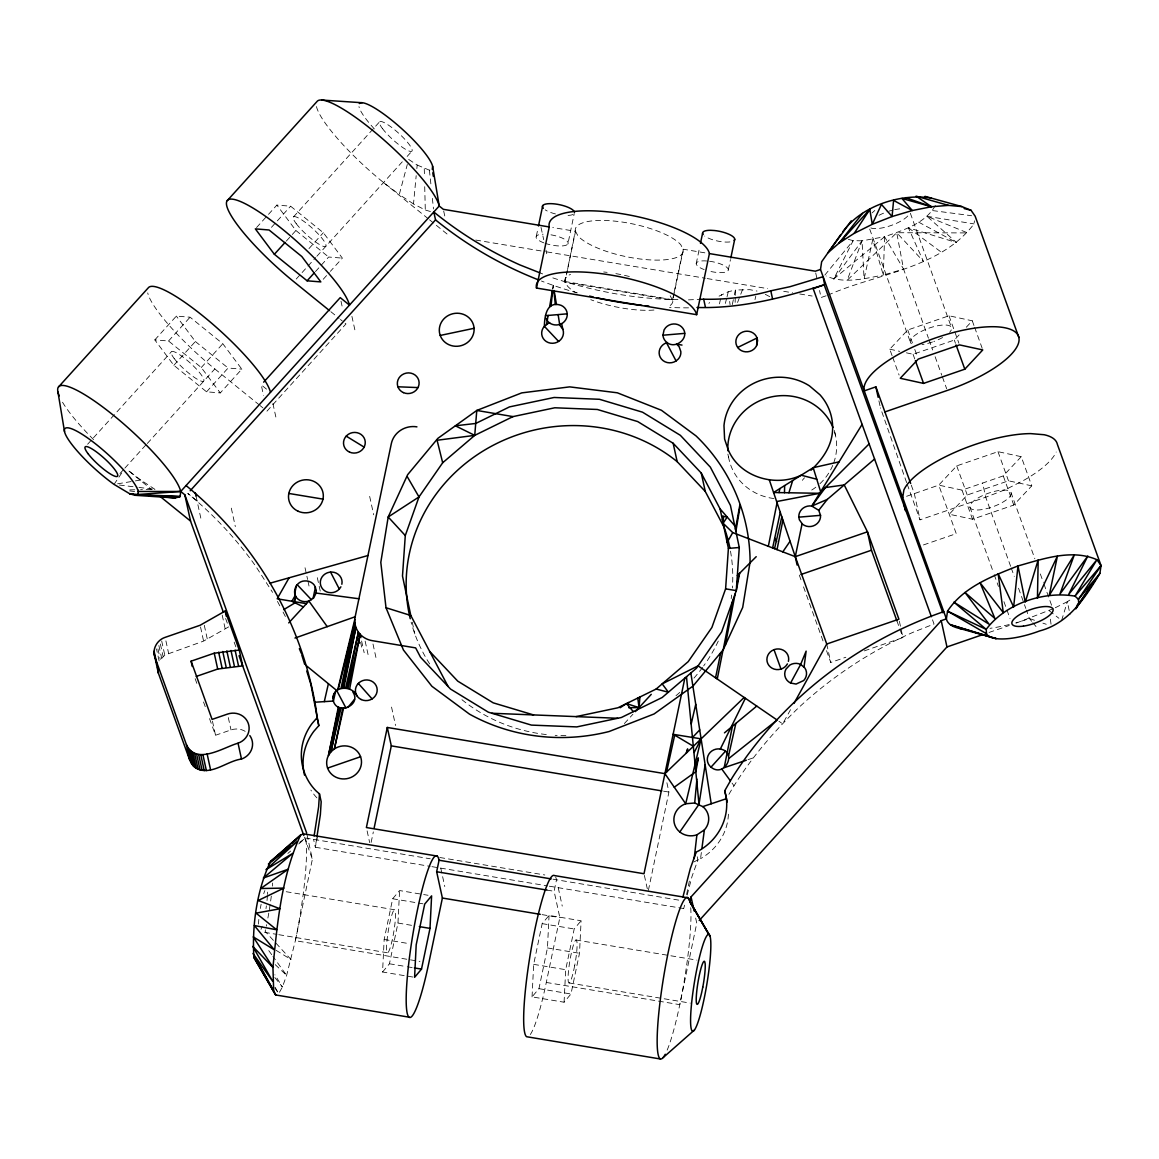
<?xml version="1.0" encoding="UTF-8"?>
<svg xmlns="http://www.w3.org/2000/svg" width="1159" height="1159" viewBox="0 0 1159 1159"><rect width="100%" height="100%" fill="white"/><g stroke="black" fill="none" stroke-linecap="round" stroke-linejoin="round"><path stroke-width="0.75" stroke-dasharray="5 3.75" d="M735.154 302.354L735.255 297.066M735.299 295.299L735.4 290.011L749.902 289.678L756.986 291.068M935.371 205.418C925.36 223.629 903.006 230.206 884.592 236.74L883.317 275.06C864.788 278.493 844.158 284.216 826.121 275.972M412.807 977.037L382.557 972.01L384.165 939.485L392.669 898.761L399.58 890.547L428.048 895.284M382.557 972.01L389.453 963.781L397.972 923.057L399.58 890.547M532.053 996.885L533.662 964.36L542.166 923.636L549.062 915.422L581.094 920.753L579.5 953.263L570.981 994.002L564.085 1002.216L532.053 996.885L538.949 988.67L547.454 947.932L549.062 915.422M564.085 1002.216L565.693 969.692L574.198 928.967L581.094 920.753M430.438 211.517L425.295 210.04L413.502 203.926L416.182 175.646M416.849 168.577L417.197 165.042L408.649 159.42M552.901 288.794L553.278 285.36L553.857 288.837M693.777 861.963L700.529 858.689L701.441 851.851M827.816 295.197C875.856 273.625 939.963 269.047 974.009 223.904L974.458 220.818M316.639 838.681L315.306 847.258L430.163 866.367M552.713 288.678L553.278 285.36L553.654 288.837M549.337 886.2L683.694 908.555L684.418 905.049M686.592 894.531L689.837 878.754M307.019 834.697L312.379 859.239L295.357 940.702L286.621 975.356L282.405 986.99L278.682 993.683L274.799 987.787M317.711 835.755L315.306 847.258L313.582 839.362M371.126 842.434L373.328 831.901M536.342 236.161L538.109 227.671M545.092 243.318A16.371 4.955 11.8 0 0 566.563 245.027L567.881 244.027L574.256 213.488M673.727 294.212L672.495 300.123L564.897 282.231L575.342 230.96A55.125 16.704 11.8 0 1 619.486 221.673A55.125 16.704 11.8 0 1 680.753 244.723L683.317 249.576L672.828 299.761A55.125 16.704 11.8 0 1 667.005 307.28M564.897 282.231L567.215 271.134M567.577 269.395L575.53 231.322L552.756 227.526M674.089 292.474L683.129 249.214L707.656 253.299M530.3 1034.523A81.854 10.474 -80.6 0 0 546.295 982.455L559.84 917.595L554.103 891.285L556.508 879.782A81.854 10.474 -80.6 0 0 554.48 875.581M696.211 263.673L699.761 246.708M728.33 269.801L730.46 259.616M648.388 890.402L668.931 792.075L666.744 782.035M732.314 304.571L734.024 296.487M734.371 294.864L735.4 290.011L728.316 291.72L716.552 297.341M719.464 303.875L721.564 294.429M754.987 299.601L755.784 296.197M725.36 303.412L726.621 298.399M727.041 296.733L728.316 291.72L728.75 294.965M683.694 908.555L684.578 905.179M687.2 895.038L692.01 876.45L697.921 859.906L696.211 852.053M413.502 203.926L399.276 194.553L407.316 164.448M1061.644 620.413L1067.352 601.695L1071.887 598.783M848.33 239.362L853.154 240.637L862.035 240.84L864.092 278.855L872.756 239.507L883.317 275.06L903.556 269.105L884.592 236.74L862.035 240.84L847.2 280.246L896.733 232.727L967.664 232.916L926.939 216.284L956.552 242.593L908.352 227.758L923.375 261.34L896.733 232.727L903.556 269.105L928.446 338.196M737.559 302.456L740.108 295.893M740.746 294.241L742.644 289.315M884.592 236.74L833.712 279.029L853.154 240.637L824.614 275.364M790.525 709.67L782.687 723.868L778.92 721.275M728.924 794.335C747.584 762.043 771.952 733.357 798.768 707.555A399.696 377.472 -12.3 0 1 913.263 632.206L934.024 624.02L932.01 618.413M228.642 626.889L203.593 641.101L164.766 655.096L159.189 661.253L156.508 648.924M114.046 484.39L122.057 472.495M833.712 279.029L862.035 240.84M802.318 480.319L804.491 477.783M154.813 339.891L176.356 316.103L190.076 317.204L222.818 343.73L241.825 369.142L220.282 392.93L206.563 391.814L173.836 365.302L154.813 339.891L168.533 340.992L201.275 367.519L220.282 392.93M256.545 227.555L267.309 215.661M268.511 214.343L276.885 205.085L290.605 206.201L323.347 232.713L342.369 258.124L330.387 271.336M168.533 340.992L190.076 317.204M271.452 227.338L290.605 206.201M87.606 444.259L171.344 351.785M293.415 216.979L379.587 121.825M173.836 365.302L195.378 341.514L176.356 316.103M286.331 241.072L291.126 235.784M292.314 234.466L295.907 230.496L276.885 205.085M201.275 367.519L222.818 343.73M308.989 248.577L323.347 232.713M120.014 473.495L123.651 469.482M124.868 468.135L146.715 444.013M147.309 443.477L214.821 368.924A81.854 16.24 42.2 0 1 147.715 292.894M296.24 279.015L315.654 257.588M316.871 256.255L402.289 161.796M407.142 156.436L412.01 151.076M206.563 391.814L228.106 368.026L241.825 369.142M315.48 271.554L328.649 257.023L342.369 258.124M323.216 279.276L329.199 272.669M266.961 411.155L345.962 323.94L340.471 319.493M624.368 723.549L632.915 714.248M906.396 352.814L913.06 354.277L954.306 340.065L960.289 333.647M966.287 327.229L972.285 320.811L974.024 325.665M1031.756 485.824L1008.489 480.811L967.243 495.009L949.264 514.234L972.517 519.232L993.147 512.148L1013.763 505.049L1031.756 485.824L1021.238 456.689L997.986 451.677L956.74 465.875L938.747 485.128L902.687 497.646M923.433 544.947L956.247 533.647L938.747 485.128L962.013 490.127L982.644 483.042L1003.259 475.9L1021.238 456.689M708.888 303.354L709.656 302.557M892.082 355.639L889.75 349.178L907.758 329.982L949.004 315.77L972.285 320.811M872.176 212.865L874.828 210.445M287.852 853.444L290.576 851.068M298.761 843.955L305.57 838.029L430.221 858.776M299.732 842.274L305.57 838.029A81.854 10.474 -80.6 0 1 295.357 940.702L419.935 961.434M1015.979 623.18L1053.792 608.489M1055.298 607.736L1067.352 601.695L1070.032 614.545M826.121 295.777L821.079 297.515L819.543 290.503M209.533 718.623L215.531 735.255L231.003 729.924A16.371 15.458 -12.3 0 1 245.911 731.778M907.222 484.259L920.043 519.84L985.729 497.211L1005.606 489.562L1023.643 480.406A81.854 26.715 -19.8 0 0 1056.197 452.024M826.526 650.677L830.757 662.441L845.867 657.24M864.324 650.88L902.933 637.58L898.92 619.167M989.047 632.452L1009.257 625.498M748.033 759.638L753.162 757.914M417.197 165.042L429.409 170.185L432.264 169.359M117.61 483.81L133.633 481.173M135.415 480.884L140.761 480.014L154.987 489.373L140.601 489.678M688.46 299.877L699.848 299.37M129.808 489.895L138.79 489.706M677.957 299.601C634.958 299.152 592.292 291.097 551.568 277.465M706.773 260.992L704.324 260.847A16.371 4.955 11.8 0 0 696.747 265.092L698.326 266.613A16.371 4.955 11.8 0 0 704.165 269.569M119.391 485.041L137.182 487.215M138.964 487.432L154.987 489.373M129.678 490.923L136.748 491.793M932.633 210.59L971.604 215.719M926.939 216.284L974.009 223.904M475.755 240.058L545.179 251.619M546.947 251.909L705.382 278.261M707.149 278.566L767.678 288.634M783.701 291.3L792.597 292.778M799.71 293.966L812.169 296.038M663.585 791.177L668.931 792.075M439.797 857.501L544.802 874.973M552.944 879.188L680.203 900.369M431.93 866.657L547.555 885.896M546.99 890.098L554.103 891.285M542.05 914.625L559.84 917.595M392.669 898.761L422.919 903.803M542.166 923.636L574.198 928.967M286.215 891.72L394.784 909.786A21.833 2.796 -80.6 0 1 391.438 943.325A21.833 2.796 -80.6 0 1 386.976 940.717A21.833 2.796 -80.6 0 1 394.784 909.786M575.936 939.978L696.95 960.13M397.972 923.057L412.198 925.433M547.454 947.932L579.5 953.263M384.165 939.485L409.084 943.643M533.662 964.36L565.693 969.692M569.243 982.977L690.271 1003.114M264.556 932.329L277.015 934.4M278.797 934.69L387.352 952.756M546.295 982.455L679.768 1004.665L696.776 923.216L695.255 916.204M389.453 963.781L405.476 966.447M407.258 966.751L412.59 967.635M538.949 988.67L570.981 994.002M889.75 349.178L899.746 351.365M1034.494 620.268L1029.453 618.544A81.854 26.715 -19.8 0 1 1015.921 622.774M1042.883 623.136L1046.244 624.281M539.674 272.756L542.644 273.93M765.302 294.314L770.011 296.82M918.652 222.151L956.552 242.593M276.016 950.264L291.039 959.565L274.553 941.63M908.352 227.758L941.456 252.285M316.465 106.556A81.854 16.24 42.2 0 0 383.586 182.586L399.276 194.553M140.761 480.014L127.925 470.221L151.568 489.518M1049.272 610.75L1058.891 618.269M197.059 500.891L187.787 493.43A402.492 380.109 -12.3 0 1 255.632 566.085L272.582 592.379M383.586 182.586L428.149 218.689M429.554 219.819L449.055 235.625M295.907 230.496L328.649 257.023M330.866 311.713L339.094 318.377M266.512 389.134L261.224 384.86L263.528 395.378M195.378 341.514L228.106 368.026M214.821 368.924L258.732 404.491M260.109 405.607L262.847 407.823M275.161 964.592L286.621 975.356L272.973 956.45M273.379 940.355L265.136 931.372A49.113 6.288 -80.6 0 0 266.599 924.65M1031.713 621.296L1029.453 618.544L1026.41 610.112M1032.843 622.673L1037.363 628.192M274.813 977.515L282.405 986.99L274.886 974.748M732.039 783.093L733.908 785.643M268.787 950.626L271.93 954.987M275.147 987.367L278.682 993.683M672.828 299.761L565.041 281.521L567.432 285.998A55.125 16.704 11.8 0 0 576.226 292.879M672.495 300.123L670.119 295.632A55.125 16.704 11.8 0 0 668.091 293.589M575.342 230.96L577.906 235.813A55.125 16.704 11.8 0 0 639.16 258.863A55.125 16.704 11.8 0 0 683.317 249.576M277.465 601.405L279.87 605.969M283.057 612.082L285.491 616.718M974.618 327.287L982.195 348.308M949.004 315.77L954.263 330.329M954.842 331.938L958.928 343.267M997.986 451.677L1008.489 480.811M910.351 213.242L951.597 327.896M1011.141 492.923A21.833 7.128 -19.8 0 1 981.528 509.656A21.833 7.128 -19.8 0 1 978.877 497.501A21.833 7.128 -19.8 0 1 1011.141 492.923L1034.842 558.754M1040.318 573.951L1043.361 582.383M1043.969 584.078L1051.865 606.027M954.306 340.065L955.465 343.296M1003.259 475.9L1013.763 505.049M929.054 339.891L932.705 349.989M935.125 356.74L941.803 375.27M942.412 376.965L946.671 388.758M1010.634 566.302L985.729 497.211L982.644 483.042M1011.227 567.982L1014.27 576.414M1018.529 588.207L1025.816 608.432M907.758 329.982L912.437 342.919M914.77 349.395L917.102 355.856M956.74 465.875L967.243 495.009M969.895 507.12L993.611 572.966M994.205 574.647L998.464 586.468M1003.94 601.666L1006.374 608.417M1006.983 610.098L1010.011 618.544M869.714 229.12L910.337 342.079M913.06 354.277L914.813 359.131M962.013 490.127L972.517 519.232M892.676 357.262L899.094 375.052M911.278 485.157L914.321 493.633L920.043 519.84M906.613 482.564L880.434 407.823M896.878 620.775L902.933 637.58M799.29 575.081L801.101 580.123M803.52 586.845L824.107 643.955M225.614 618.486L227.439 623.528M234.147 642.144L235.972 647.229M304.426 837.189L312.379 859.239M195.147 678.681L196.943 683.68M203.535 701.977L205.94 708.642M878.913 400.84L880.058 406.085M815.719 272.959L817.254 279.985M834.379 430.438L835.842 437.131M826.744 644.027L830.757 662.441M727.881 454.125L728.605 457.472M541.021 227.41L543.701 239.696M545.99 250.214L546.758 253.72M644.375 875.407L647.302 888.808M443.694 211.068L445.23 218.08M558.232 887.678L562.245 906.092M351.916 316.364L355.205 331.416M412.256 622.18L414.806 633.886M340.992 301.137L342.513 308.149M369.663 496.385L373.676 514.799M440.768 868.134L444.781 886.548M391.539 707.091L395.552 725.505M372.995 644.027L376.284 659.08M365.143 641.115L368.432 656.182M361.608 640.999L364.158 652.72M360.608 642.245L362.434 650.605M317.32 577.689L320.232 591.076M367.113 830.887L369.663 842.607M272.916 403.578L276.204 418.645M305.034 567.751L307.599 579.457M307.961 581.137L309.047 586.15M231.307 508.149L235.32 526.563M222.209 615.139L225.266 629.236M196.03 496.153L201.072 519.304M228.309 717.595L231.003 729.924M204.303 625.309L207.36 639.391M200.536 627.005L203.593 641.101M212.459 721.159L215.531 735.255M165.911 640.884L168.591 653.227M161.695 640.999L164.766 655.096M160.391 644.042L163.071 656.371M158.87 645.505L161.565 657.834M157.957 648.91L160.261 659.471M729.648 301.47L730.083 304.716M1050.387 619.225L1051.271 626.005M429.409 170.185L431.09 186.048M432.379 198.392L433.495 208.968M424.266 168.707L424.455 175.893M424.716 186.686L425.295 210.04M93.604 439.652A81.854 16.24 42.2 0 1 62.253 401.782M690.735 907.729A81.854 10.474 -80.6 0 1 684.303 980.5A81.854 10.474 -80.6 0 1 666.802 1050.967M907.743 216.009A21.833 7.113 -19.8 0 1 887.939 226.512A21.833 7.113 -19.8 0 1 869.598 227.309M879.015 215.299A21.833 7.113 -19.8 0 1 887.591 211.648M888.939 211.199A21.833 7.113 -19.8 0 1 892.981 210.054M894.734 209.649A21.833 7.113 -19.8 0 1 902.629 208.678M911.438 343.658A21.833 7.113 -19.8 0 1 932.14 327.113A21.833 7.113 -19.8 0 1 949.598 332.343M942.6 337.501A21.833 7.113 -19.8 0 1 933.835 341.514M932.488 341.992A21.833 7.113 -19.8 0 1 921.97 344.6M267.439 892.097A21.833 2.796 -80.6 0 1 267.425 894.458M267.381 895.82A21.833 2.796 -80.6 0 1 267.019 900.514M266.382 905.845A21.833 2.796 -80.6 0 1 265.976 908.642M262.122 926.215A21.833 2.796 -80.6 0 1 261.007 929.315M258.486 924.085A21.833 2.796 -80.6 0 1 258.834 919.391M260.355 908.453A21.833 2.796 -80.6 0 1 261.123 904.281M263.73 893.69A21.833 2.796 -80.6 0 1 264.86 890.59M1009.243 624.542A81.854 26.715 -19.8 0 1 990.018 628.337M272.626 883.028A49.113 6.288 -80.6 0 1 272.379 886.099M271.307 896.081A49.113 6.288 -80.6 0 1 269.033 911.525M268.772 913.118A49.113 6.288 -80.6 0 1 267.628 919.406M374.371 128.953A49.113 9.75 42.2 0 1 358.971 106.628M316.885 797.856A56.588 53.43 -12.3 0 1 310.858 790.047M728.417 814.197A55.69 52.59 -12.3 0 1 700.529 858.689M688.547 307.845A395.712 373.705 -12.3 0 1 669.511 307.454M577.356 292.894A395.712 373.705 -12.3 0 1 541.47 281.043M834.654 432.22A54.574 51.532 -12.3 0 1 833.379 463.832M832.741 465.411A54.574 51.532 -12.3 0 1 817.196 486.099M815.835 487.186A54.574 51.532 -12.3 0 1 809.938 491.141M773.937 498.544A54.574 51.532 -12.3 0 1 728.113 454.14M730.489 551.133A163.723 154.611 -12.3 0 1 732.358 587.99M731.662 595.06A163.723 154.611 -12.3 0 1 731.184 598.58M718.29 641.072A163.723 154.611 -12.3 0 1 703.658 665.918M702.586 667.396A163.723 154.611 -12.3 0 1 693.43 678.71M679.782 692.401A163.723 154.611 -12.3 0 1 674.393 697.008M565.896 735.646A163.723 154.611 -12.3 0 1 555.161 735.328M546.295 734.56A163.723 154.611 -12.3 0 1 461.746 699.543M429.685 663.919A163.723 154.611 -12.3 0 1 411.126 622.166M564.708 281.869A55.125 16.704 11.8 0 1 570.532 274.35M603.68 271.988A55.125 16.704 11.8 0 1 607.113 272.365M615.878 273.64A55.125 16.704 11.8 0 1 629.945 276.653M653.951 310.032A55.125 16.704 11.8 0 1 590.771 299.688M543.875 242.868A16.371 4.955 11.8 0 1 543.107 234.205M550.96 234.828A16.371 4.955 11.8 0 1 567.881 244.027M709.569 261.239A16.371 4.955 11.8 0 1 728.316 270.018A16.371 4.955 11.8 0 1 708.033 270.815M729.953 241.927A16.371 4.955 11.8 0 1 704.701 236.059M572.937 214.487A16.371 4.955 11.8 0 1 567.49 215.429M555.451 213.937A16.371 4.955 11.8 0 1 545.194 209.866M574.661 965.78L573.546 971.097A21.833 2.796 -80.6 0 1 568.272 981.528A21.833 2.796 -80.6 0 1 570.88 955.364A21.833 2.796 -80.6 0 1 576.602 940.384L577.008 942.209A21.833 2.796 -80.6 0 1 574.661 965.78M174.14 358.435A21.833 4.332 42.2 0 0 202.492 381.398A21.833 4.332 42.2 0 0 186.019 359.391A21.833 4.332 42.2 0 0 174.14 358.435M382.383 128.475A21.833 4.332 42.2 0 0 410.735 151.452A21.833 4.332 42.2 0 0 394.263 129.446A21.833 4.332 42.2 0 0 382.383 128.475M296.211 223.629A21.833 4.332 42.2 0 0 324.563 246.592A21.833 4.332 42.2 0 0 308.091 224.6A21.833 4.332 42.2 0 0 296.211 223.629"/><path stroke-width="1.5" d="M249.822 735.574A16.371 15.458 -12.3 0 1 241.492 759.044C227.251 760.927 212.908 774.791 198.088 769.214C188.395 765.302 188.482 753.176 186.396 744.614L154.915 657.254C151.887 649.185 157.131 639.898 165.143 637.363L200.145 625.252L225.194 611.025L239.247 650.04L242.695 665.889L217.689 669.047L196.204 676.45M157.537 667.135L158.363 673.118L189.844 760.478M416.936 426.86A21.833 20.616 -12.3 0 0 391.322 443.665L355.161 616.762C353.379 624.817 357.349 633.567 364.419 637.769A21.833 20.616 -12.3 0 0 372.271 640.666L415.646 647.895L420.572 657.283L450.547 689.069L488.359 712.191L531.416 725.099L576.791 726.91L621.398 717.493L662.195 697.486L696.4 668.265L721.666 631.814L736.298 590.626L739.659 573.241M352.887 692.082C361.753 704.831 338.327 715.523 333.517 701.586C329.489 686.418 351.481 683.752 357.073 695.979M546.092 318.305C548.656 325.867 559.478 327.157 564.549 321.376A10.909 10.301 -12.3 0 0 561.188 305.368C546.787 300.355 544.571 316.001 544.382 326.316A10.909 10.301 -12.3 0 0 550.438 343.136A10.909 10.301 -12.3 0 0 562.883 329.402L559.739 325.027L558.131 314.596M430.003 928.388L431.612 895.878L424.701 904.092L416.197 944.817L414.589 977.327L421.499 969.112L430.003 928.388L419.326 926.62M756.653 345.469L757.059 337.979A10.909 10.301 -12.3 0 0 740.702 333.068A10.909 10.301 -12.3 0 0 739.558 349.453A10.909 10.301 -12.3 0 0 756.508 345.875L757.609 340.616L757.059 337.979L737.689 347.468M727.157 542.441L732.72 532.575L723.115 523.274L723.506 516.407M186.063 485.549A402.492 380.109 -12.3 0 1 316.001 708.642L317.088 717.754L312.046 723.52A56.588 53.43 -12.3 0 0 316.306 791.148L319.464 793.872L318.638 806.78L314.118 835.929M316.088 593.06L316.277 590.351L314.451 585.309A10.967 10.359 -12.3 0 0 304.643 580.934C295.748 581.152 290.793 593.582 298.153 599.246A10.967 10.359 -12.3 0 0 308.873 601.028L313.683 597.957L316.088 593.06L358.928 598.768M734.676 525.606L720.101 508.917L701.253 473.046L673.147 443.26L637.711 421.572L597.334 409.475L554.799 407.78L512.988 416.603L474.741 435.364L442.68 462.76L418.993 496.936L405.288 535.559L402.492 575.994L410.793 615.487L448.069 686.432M662.962 335.212L664.064 329.938L665.643 327.664A10.909 10.301 -12.3 0 1 682.883 328.345C690.04 338.08 675.248 349.975 666.642 342.224A10.909 10.301 -12.3 0 1 662.962 335.212L684.694 333.372M576.095 716.624L617.906 707.787L656.153 689.04L688.2 661.644L692.256 655.806L711.901 627.468L725.606 588.844L728.403 548.41L720.101 508.917M750.09 562.028C750.018 514.495 730.17 468.642 696.052 435.929L661.427 410.272L617.312 392.8L569.677 386.874L521.738 392.887L476.784 410.445L474.741 435.364L455.357 425.802L475.726 423.455L509.496 406.896L554.103 397.479L599.478 399.29L642.535 412.198L680.347 435.32L710.322 467.106L730.431 505.367L739.283 547.497L736.298 590.626L725.606 588.844M720.318 749.047C737.863 752.119 724.433 778.283 711.018 767.157A10.909 10.301 -12.3 0 1 720.318 749.047L745.367 698.283L698.066 665.86L662.195 683.868L668.381 692.213L656.153 689.04M639.942 696.979L639.029 707.613L628.714 707.7M943.774 611.619A399.696 377.472 -12.3 0 0 732.184 777.761L724.723 790.8L726.432 798.681L702.789 806.606L694.69 802.999L696.747 781.007M551.003 305.962L552.713 290.503M694.169 858.573L696.892 834.828L704.382 829.902A17.457 16.487 -12.3 0 0 702.789 806.606M432.264 169.359L432.626 166.288A49.113 9.75 42.2 0 0 397.189 124.708A49.113 9.75 42.2 0 0 359.333 103.557M804.042 667.062L806.128 651.126L800.666 664.411L790.583 683.028L796.103 684.056L803.68 680.536A10.938 10.33 -12.3 0 0 804.839 667.946L800.666 664.411A10.938 10.33 -12.3 0 0 789.757 665.107L785.947 669.149A10.938 10.33 -12.3 0 0 790.583 683.028M701.905 848.431L704.382 829.902M138.225 491.474L137.805 494.502L134.908 495.284L129.721 493.763L114.046 484.39A49.113 9.75 42.2 0 1 65.657 434.813A49.113 9.75 42.2 0 1 94.937 443.39A49.113 9.75 42.2 0 1 138.225 491.474L180.717 491.459L184.803 494.777L306.642 832.944M964.187 629.207A81.854 26.715 -19.8 0 1 946.381 618.877L820.5 269.467L821.644 261.76L840.797 234.582M902.687 497.646L903.875 489.982A81.854 26.715 -19.8 0 1 1030.684 433.611L1044.114 434.726A81.854 26.715 -19.8 0 1 1057.356 444.303L1101.05 565.592L1099.905 573.314C1085.302 597.696 1068.902 623.194 1039.623 630.945A49.113 16.023 -19.8 0 1 986.483 633.698L947.54 611.155C963.317 586.976 992.263 576.197 1017.979 565.94C1043.042 558.957 1071.626 548.656 1096.936 559.696L1101.05 565.592L1078.435 599.304L1078.725 603.622L1099.905 573.314L1078.435 599.304L1075.016 596.146C1043.708 590.8 1005.389 603.636 986.208 629.38L986.483 633.698M316.9 836.957L320.362 814.676L321.188 801.767L319.464 793.872M679.811 831.974L699.007 804.288L705.136 764.665M558.609 341.412L544.382 326.316L549.163 322.68M756.219 556.682L749.931 562.955L742.702 607.417L723.23 649.721L693.024 686.056L654.111 713.944L609.156 731.503A185.15 174.85 -12.3 0 1 469.467 714.118L431.901 686.287L403.433 650.011L386.005 607.736L380.804 562.361L388.193 516.986L407.649 474.683L437.87 438.348L476.784 410.445L512.988 416.603M686.49 676.726L699.007 804.288M735.878 531.315L740.239 505.382M548.135 315.451L546.512 324.491M549.598 306.947L552.437 290.344M735.443 529.257L739.92 504.614M686.983 752.437L687.649 748.902L686.128 753.263M725.317 645.201L735.125 593.93M736.602 586.193L738.949 573.937M349.583 689.214L360.145 634.306L360.884 637.653M723.23 649.721L732.908 600.174M732.401 726.287L724.187 767.678L746.324 760.217M717.262 679.015L723.028 649.967M339.833 707.642L330.981 751.8L328.461 755.451A17.457 16.487 -12.3 0 0 342.18 778.891A17.457 16.487 -12.3 0 0 361 758.102A17.457 16.487 -12.3 0 0 334.4 748.888L330.981 751.8L341.021 708.004M343.817 687.765L355.9 627.41L343.122 687.736M794.002 703.368L826.744 644.027L898.92 619.167L867.454 531.807L795.277 556.668L768.345 546.295L777.052 502.76M779.08 492.604L779.877 488.562M777.023 549.641L782.919 520.145M294.734 593.582L296.342 585.788M338.356 707.004L328.461 755.451L338.892 707.381M342.267 687.91L355.161 624.817M342.76 708.25L334.4 748.888L343.528 708.279M346.903 688.127L358.406 632.191L345.657 687.838M715.538 677.827L720.739 652.734M802.086 523.738L795.277 556.668L797.102 565.041M341.065 688.171L354.799 622.151L338.283 689.315M696.892 834.828A17.457 16.487 -12.3 0 1 674.799 824.976A17.457 16.487 -12.3 0 1 685.693 803.766L664.918 773.661L387.294 727.461L366.389 827.54L644.013 873.741L684.853 678.131M374.067 828.395L391.307 745.874L387.294 727.461M538.471 225.976L542.731 205.607M709.409 253.589L696.646 314.683L536.487 288.04L549.25 226.947A81.854 24.803 11.8 0 1 623.585 213.966A81.854 24.803 11.8 0 1 709.409 253.589L815.342 271.206L820.5 269.467M439.058 860.239A81.854 10.474 -80.6 0 0 417.37 910.308A81.854 10.474 -80.6 0 0 407.142 1012.966A81.854 10.474 -80.6 0 0 428.83 962.912L442.39 898.037L436.653 871.742L439.058 860.239L551.177 878.899M700.471 243.318L702.6 233.133M730.822 257.921L734.719 239.261M1101.05 565.592L1075.016 596.146L1096.936 559.696L1068.699 594.379L1087.823 556.016L1059.906 594.118L1074.35 554.799L1049.243 595.393L1057.414 556.132L1037.45 598.102L1038.189 559.927L1025.295 602.057L1017.979 565.94L1013.647 606.997L998.16 573.719L1003.274 612.589L980.079 582.774L994.886 618.457L964.983 592.481L989.062 624.179L953.886 602.158L986.208 629.38L947.54 611.155L946.381 618.877L941.224 620.659L691.054 896.907L689.982 902.006A81.854 10.474 -80.6 0 0 663.296 979.065A81.854 10.474 -80.6 0 0 665.252 1054.255M333.01 698.37L333.893 694.14M313.06 598.392L315.465 587.222M772.618 547.946L780.282 512.307M784.484 492.691L784.643 485.578M666.512 772.126L674.697 735.125M774.545 548.685L781.818 516.871M347.975 688.446L360.145 634.306M728.591 755.682L735.835 723.448M335.588 691.387L333.401 701.05L314.697 702.238M324.303 701.63L328.403 683.709M691.228 723.868L695.733 704.339M673.437 734.371L701.108 738.848L685.693 803.766L694.69 802.999M337.776 689.562L354.799 619.442M682.854 897.298L690.3 868.598L696.211 852.053L698.805 850.793A55.69 52.59 -12.3 0 0 725.954 795.668L724.723 790.8M295.719 596.219L294.299 601.651L295.936 596.61M695.516 768.243L698.37 757.914L695.849 771.706L674.263 787.207M696.66 780.065L696.921 779.123M788.902 492.778L792.684 480.536M1077.841 603.781L1075.856 608.823L1093.56 582.311L1089.851 585.541M694.169 752.51L701.108 738.848M842.81 231.728C861.731 205.795 900.152 193.191 931.401 198.044M289.084 577.805L277.175 598.797L306.44 603.665M295.27 595.349L291.923 601.26L303.426 606.954M896.878 620.775L871.467 550.221L867.454 531.807L844.23 484.94L825.411 487.562L811.807 506.063L818.732 510.308L820.543 515.335A10.909 10.301 -12.3 0 1 802.492 524.172L799.362 519.797L798.812 517.16A10.909 10.301 -12.3 0 1 811.807 506.063L862.108 424.411M723.115 523.274L727.186 517.015L721.608 516.088M854.183 233.365L869.829 209.388L872.263 224.324L854.183 233.365L839.087 243.071L827.99 252.749L851.242 220.847M782.803 551.872L790.061 541.267M341.847 584.237A10.909 10.301 -12.3 0 0 329.605 572.198A10.909 10.301 -12.3 0 0 321.594 587.497A10.909 10.301 -12.3 0 0 339.312 589.076L340.905 586.816M818.732 510.308L827.265 499.428L874.581 459.022M844.375 238.232L839.087 243.071L862.455 213.401M347.845 707.483L354.538 699.326M437.03 856.037L303.542 833.828L300.572 835.103L270.424 861.601C256.776 890.677 251.909 925.447 253.908 957.479L275.697 994.958L409.17 1017.182M811.01 470.206C821.818 459.949 830.989 447.504 832.437 432.177A54.574 51.532 -12.3 0 0 819.92 394.741L809.446 385.875A54.574 51.532 -12.3 0 0 723.984 425.599L724.592 439.058L727.823 448.692M306.758 671.061L310.931 684.505L318.812 725.65L313.77 731.401A56.588 53.43 -12.3 0 0 304.513 775.081M58.558 386.903L148.323 287.78A81.854 16.24 42.2 0 1 211.416 323.028A81.854 16.24 42.2 0 1 270.467 392.336M227.309 200.565L317.073 101.441A81.854 16.24 42.2 0 1 380.166 136.69A81.854 16.24 42.2 0 1 439.218 205.998L443.317 209.315L549.25 226.947M274.364 254.285L255.342 228.874L269.062 229.989L301.804 256.501L320.826 281.912L307.106 280.811L274.364 254.285L285.128 242.39M307.106 280.811L314.277 272.872M263.658 382.166L340.224 297.631L349.467 305.121A81.854 16.24 42.2 0 0 282.347 229.091A81.854 16.24 42.2 0 0 226.7 205.679A81.854 16.24 42.2 0 0 293.821 281.695L329.489 310.598M190.206 490.764L435.538 219.877L433.814 211.981A395.712 373.705 -12.3 0 0 519.869 264.904L539.674 272.756M711.018 767.157L725.375 751.293M699.21 920.536L946.961 646.954L982.325 634.77M839.087 243.071L869.829 209.388M288.721 622.905L308.873 601.028L327.229 626.642M635.364 711.597L651.257 694.342M964.81 369.185L982.774 349.931L959.507 344.889L918.261 359.087L900.253 378.283L923.564 383.397L964.81 369.185L956.059 344.918M692.546 737.428L699.717 729.895M737.341 575.545L749.931 562.955M776.646 501.557L819.659 493.314L869.134 443.883M627.294 703.861L628.671 702.499M664.918 773.661L744.165 697.457M663.093 1057.645L694.458 1030.003M667.309 342.629L666.526 342.789A10.909 10.301 -12.3 0 0 660.253 357.291A10.909 10.301 -12.3 0 0 676.074 360.956L678.203 359.131A10.373 9.808 -12.2 0 0 680.826 351.568L679.073 346.555L676.537 344.165L681.999 345.078M270.424 861.601L289.75 845.389M292.503 843.086L296.646 839.609M724.462 732.865L756.755 706.077M729.054 758.305L777.109 720.029L745.367 698.283M620.123 707.758L626.425 703.585L639.029 707.613L637.783 698.037M839.044 461.862L813.183 467.685L773.589 492.503L819.659 493.314M283.723 609.648L295.067 602.81M827.265 499.428L811.807 506.063M294.98 638.058L355.161 616.762M813.198 288.634L824.614 284.665L823.107 276.697L789.873 286.737L770.793 290.808A214.618 202.68 -12.3 0 1 703.687 299.196L699.848 299.37M910.655 483.462L875.871 386.86L864.223 390.873A81.854 26.715 -19.8 0 1 935.632 337.892A81.854 26.715 -19.8 0 1 1018.862 337.472L975.154 216.182L971.039 210.286L961.927 206.606L924.969 196.349M884.954 411.909L947.265 390.438A81.854 26.715 -19.8 0 0 1018.862 337.472M192.249 666.454L191.105 661.166L214.241 653.198L239.247 650.04M186.396 744.614C196.059 765.94 224.238 746.932 238.044 743.194A16.371 15.458 -12.3 0 0 248.258 723.303A16.371 15.458 -12.3 0 0 227.555 714.074L212.083 719.406L191.105 661.166M800.97 574.502L871.467 550.221M327.577 768.098L360.579 756.726M59.225 395.871A81.854 16.24 42.2 0 1 109.598 412.242A81.854 16.24 42.2 0 1 180.717 491.459L137.805 494.502L180.109 496.574L134.908 495.284L175.357 497.95L180.109 496.574L180.717 491.459L439.218 205.998L432.626 166.288M270.119 583.165L367.954 555.523M942.832 612.778L824.179 284.81C783.035 297.718 740.471 308.772 696.979 307.468M440.217 335.444L474.089 328.301A17.457 16.487 -12.3 0 0 447.041 316.233A17.457 16.487 -12.3 0 0 448.997 344.759A17.457 16.487 -12.3 0 0 474.089 328.301M549.062 323.245L549.83 323.086M948.453 205.389L916.088 196.146L931.517 206.737L912.292 210.532L892.082 216.53L872.263 224.324L881.448 204.404L892.082 216.53L893.589 200.406L912.292 210.532L901.948 198.45L931.517 206.737L948.453 205.389L961.927 206.606M474.741 435.364L437.088 440.261L442.68 462.76M567.229 313.828L545.498 315.668M798.812 517.16L820.543 515.335M728.403 548.41L739.283 547.497M397.914 386.787L417.993 387.584M491.923 713.263L617.704 718.276M133.256 493.922L129.721 493.763L138.5 494.56M321.825 100.065L362.188 102.731M149.033 495.53L156.045 496.182M161.318 496.66L175.357 497.95M288.823 493.444L322.999 499.123M391.307 745.874L661.818 790.887M436.653 871.742L546.99 890.098M442.39 898.037L540.268 914.335M414.371 967.939L421.499 969.112M660.108 1058.935L526.635 1036.726A81.854 10.474 -80.6 0 1 530.894 950.51A81.854 10.474 -80.6 0 1 554.48 875.581L687.953 897.79L708.859 934.371A49.113 6.288 -80.6 0 1 701.948 1008.402A49.113 6.288 -80.6 0 1 691.372 1005.635A49.113 6.288 -80.6 0 1 708.859 934.371L689.982 902.006L710.163 936.429M964.158 208.548L971.039 210.286M816.762 479.232L801.202 475.204C774.994 487.693 739.065 476.9 727.968 449.156M905.672 197.609L931.517 206.737M959.609 628.453L996.233 638.623L950.51 624.773L989.902 636.856M170.214 496.472L173.647 497.457M722.332 519.551L723.317 519.84M533.546 714.929L493.183 702.832L457.747 681.144L429.627 651.344M386.005 607.736L410.793 615.487M733.27 532.792L768.345 546.295M673.147 734.198L693.401 746.28M346.193 436.132L364.143 447.113M159.942 496.298L190.54 521.072L223.194 611.764M305.933 665.367L336.675 690.474L345.962 708.019M673.147 443.26L677.175 461.659L705.28 491.459L724.129 527.331A163.723 154.611 -12.3 0 1 729.837 547.656M297.139 584.629L311.438 599.768M405.288 535.559L388.193 516.986L418.993 496.936L407.316 476.769M358.334 683.419L372.082 698.906M626.425 703.585L633.35 711.64M721.695 768.924L730.156 780.529M253.908 957.479L275.697 994.958L259.659 965.94M774.719 538.211L776.675 541.528M256.284 959.84L257.964 962.897M666.526 342.789L676.074 360.956M330.561 572.082L339.312 589.076M299.355 648.678L301.239 653.227M915.393 360.739L923.564 383.397M813.024 288.185L931.401 616.718M826.744 644.027L795.277 556.668L769.243 479.667M774.024 649.735L780.992 669.076M239.029 655.719L303.817 835.494M813.183 467.685L820.789 492.184M301.731 654.806L304.687 664.339M726.432 798.681L727.258 801.927M904.194 505.599L905.338 510.583M701.253 473.046L705.28 491.459M941.224 620.659L946.961 646.954M875.871 386.86L878.16 397.334M770.793 290.808L772.517 298.732M703.687 299.196L705.396 307.092M691.054 896.907L694.111 910.931M561.608 323.593L562.883 329.402M358.783 633.872L359.507 637.218M358.45 639.884L359.174 643.231M317.088 717.754L318.812 725.65M235.103 650.185L238.551 666.048M225.194 611.025L226.338 616.313M230.974 650.489L234.422 666.338M195.335 492.995L196.03 496.153M226.845 650.923L230.293 666.787M222.745 651.517L226.193 667.367M184.803 494.777L190.54 521.072M218.66 652.242L222.108 668.091M238.044 743.194L241.492 759.044M214.241 653.198L217.689 669.047M207.113 753.843L210.561 769.706M202.926 754.726L206.374 770.59M200.797 754.784L204.23 770.634M198.667 754.567L202.115 770.416M196.61 754.089L200.058 769.938M194.64 753.35L198.088 769.214M192.785 752.379L196.233 768.243M191.09 751.177L194.538 767.041M189.583 749.786L193.031 765.635M188.28 748.207L191.728 764.056M154.089 651.271L157.16 665.367M154.089 653.299L158.363 673.118M690.851 673.002L711.22 803.781M554.147 290.576L556.45 304.484M57.95 392.017L64.527 431.641M432.785 172.836L433.321 176.313M553.843 290.59L555.335 304.527M648.823 306.048A395.712 373.705 -12.3 0 1 645.375 305.715M641.941 305.353A395.712 373.705 -12.3 0 1 596.624 297.747M593.104 296.936A395.712 373.705 -12.3 0 1 589.583 296.081M538.124 279.739A395.712 373.705 -12.3 0 1 435.538 219.877M788.41 661.354A10.909 10.301 -12.3 0 0 774.603 649.46L772.01 650.648A10.909 10.301 -12.3 0 0 770.373 667.005A10.909 10.301 -12.3 0 0 787.41 663.904M727.838 450.764A54.574 51.532 -12.3 0 1 771.025 396.986A54.574 51.532 -12.3 0 1 832.959 427.425M410.257 618.747A163.723 154.611 -12.3 0 1 485.824 449.373A163.723 154.611 -12.3 0 1 677.175 461.659M536.487 288.04A81.854 24.803 11.8 0 1 610.836 275.06A81.854 24.803 11.8 0 1 696.646 314.683M703.122 234.538A16.371 4.955 11.8 0 1 710.699 230.293L714.581 230.54A16.371 4.955 11.8 0 1 734.14 240.449M543.31 208.33A16.371 4.955 11.8 0 1 555.262 203.984A16.371 4.955 11.8 0 1 574.516 212.213M272.945 967.374L273.669 990.757L252.995 953.422L272.727 981.354L252.763 946.396L272.945 967.374C277.349 922.767 281.536 876.175 300.572 835.103L268.381 864.063L296.849 841.796L265.976 869.656L292.633 853.43L263.368 878L288.214 869.221L260.717 888.518L283.883 888.098L258.225 900.5L279.956 908.757L256.052 913.133L276.682 929.793L254.343 925.534L274.292 949.786L253.227 936.878L272.945 967.374M702.803 987.106L701.688 992.423A21.833 2.796 -80.6 0 1 696.414 1002.839A21.833 2.796 -80.6 0 1 699.022 976.689A21.833 2.796 -80.6 0 1 704.744 961.695L705.15 963.535A21.833 2.796 -80.6 0 1 702.803 987.106M87.968 453.589A21.833 4.332 42.2 0 0 116.32 476.552A21.833 4.332 42.2 0 0 99.848 454.545A21.833 4.332 42.2 0 0 87.968 453.589M1023.469 626.121A21.833 7.128 -19.8 0 0 1053.082 609.402A21.833 7.128 -19.8 0 0 1020.833 613.98A21.833 7.128 -19.8 0 0 1023.469 626.121M361.202 699.529A10.909 10.301 -12.3 0 0 377.182 689.663A10.909 10.301 -12.3 0 0 360.521 681.651A10.909 10.301 -12.3 0 0 361.202 699.529M349.569 452.126A10.909 10.301 -12.3 0 0 365.244 441.84A10.909 10.301 -12.3 0 0 348.337 434.306A10.909 10.301 -12.3 0 0 349.569 452.126M298.196 511.278A17.457 16.487 -12.3 0 0 323.289 494.806A17.457 16.487 -12.3 0 0 296.24 482.752A17.457 16.487 -12.3 0 0 298.196 511.278M403.404 392.611A10.909 10.301 -12.3 0 0 419.094 382.311A10.909 10.301 -12.3 0 0 402.173 374.777A10.909 10.301 -12.3 0 0 403.404 392.611"/></g></svg>
